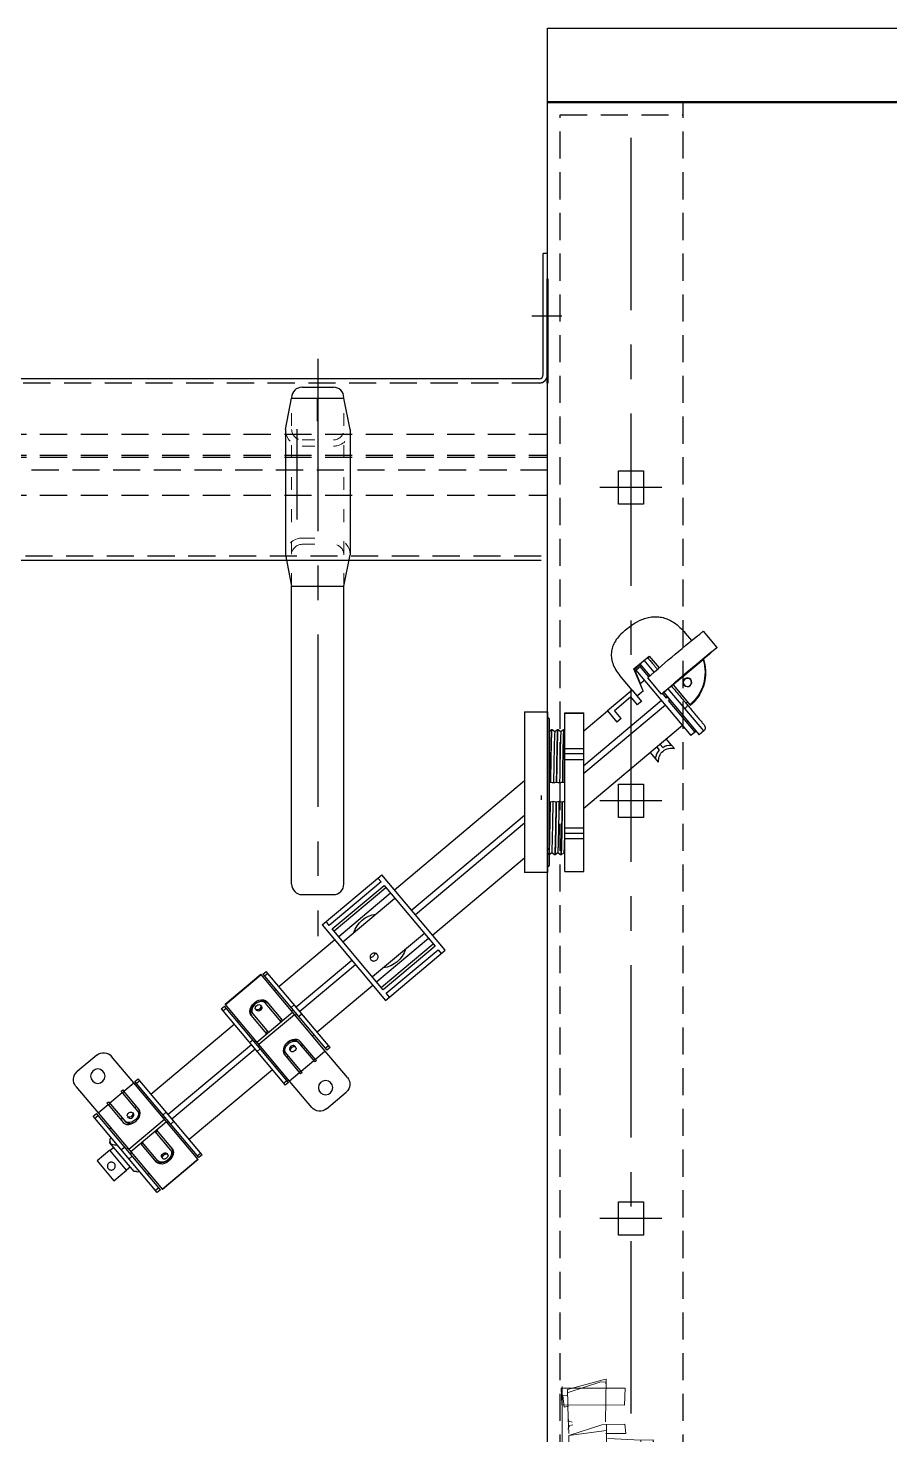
# Model space of a CAD drawing. Header units: millimetres. Extents: x 226184 to 236274, y -181921 to -175474.
# Drawn here: x 230965 to 231378, y -176937 to -176263 of the extents above; entities that cross this region are included whole.
import ezdxf

# ---------------------------------------------------------------- set-up
doc = ezdxf.new("R2010")
doc.units = ezdxf.units.MM
doc.header["$LTSCALE"] = 13
for name, pattern in [('ACAD_ISO03W100', [1.18, 0.47, -0.71]), ('CENTER', [50.8, 31.75, -6.35, 6.35, -6.35]), ('CENTERX2', [101.6, 63.5, -12.7, 12.7, -12.7]), ('DASHED', [0.75, 0.5, -0.25])]:
    doc.linetypes.add(name, pattern=pattern)
doc.layers.get('0').update_dxf_attribs({"color": 1, "linetype": 'CENTER'})
for name, color, linetype in [('1', 4, 'Continuous'), ('4虚线层', 6, 'DASHED'), ('C00-00-00', 7, 'Continuous'), ('粗实线', 4, 'Continuous')]:
    doc.layers.add(name, color=color, linetype=linetype)
doc.layers.add('标注、文本', color=3, linetype='Continuous', lineweight=25)

# ---------------------------------------------------------------- blocks, each defined once
blk = doc.blocks.new('A$C4cc2a5a2')
at = {"color": 7, "linetype": 'Continuous', "lineweight": 25}
for p, q in [((38.9, 377.4), (38.9, 385.3)), ((38.9, 385.3), (51.4, 385.3)), ((51.4, 385.3), (51.4, 377.4)), ((51.4, 377.4), (38.9, 377.4)), ((38.95, 377.4), (38.95, 375)), ((51.35, 375), (51.35, 377.4)), ((21.35, 373), (21.35, 371)), ((68.95, 373), (21.35, 373)), ((68.95, 371), (21.35, 371)), ((22.52, 373), (22.52, 371)), ((30.9, 371), (30.9, 370.15)), ((36.15, 375), (35.41, 374.26)), ((54.15, 375), (36.15, 375)), ((42.32, 371), (42.32, 373)), ((43.75, 371), (43.75, 370.15)), ((46.55, 370.15), (46.55, 371)), ((47.98, 373), (47.98, 371)), ((52.78, 374.24), (52.75, 374.27)), ((54.89, 374.26), (54.15, 375)), ((59.4, 370.15), (59.4, 371)), ((67.78, 371), (67.78, 373)), ((68.95, 371), (68.95, 373)), ((0, 352.85), (0, 365.15)), ((5, 370.15), (21.5, 370.15)), ((20.71, 363.95), (20.71, 362.95)), ((21.5, 363.95), (20.71, 363.95)), ((21.5, 370.15), (21.5, 363.95)), ((21.5, 370.15), (69.48, 370.15)), ((21.5, 363.95), (32.77, 363.95)), ((21.71, 363.95), (21.71, 362.95)), ((30.9, 363.95), (30.9, 362.95)), ((44.44, 347.85), (44.44, 370.15)), ((45.86, 347.85), (45.86, 370.15)), ((57.52, 363.95), (45.86, 363.95)), ((46.55, 362.95), (46.55, 363.95)), ((69.19, 370.15), (69.19, 347.85)), ((69.48, 347.85), (69.48, 370.15)), ((20.71, 362.95), (33.48, 362.95)), ((21.5, 362.95), (21.5, 355.05)), ((32.77, 360.5), (32.07, 360.5)), ((32.07, 357.5), (32.77, 357.5)), ((35.58, 361.6), (35.75, 361.6)), ((35.8, 361.5), (35.64, 361.5)), ((57.52, 362.95), (45.86, 362.95)), ((58.23, 360.5), (57.52, 360.5)), ((57.52, 357.5), (58.23, 357.5)), ((59.4, 361.93), (59.4, 362.34)), ((33.48, 355.05), (20.71, 355.05)), ((20.71, 355.05), (20.71, 354.05)), ((20.71, 354.05), (21.5, 354.05)), ((21.5, 354.05), (21.5, 347.85)), ((32.77, 354.05), (21.5, 354.05)), ((21.71, 355.05), (21.71, 354.05)), ((30.9, 355.05), (30.9, 354.05)), ((35.75, 356.4), (35.58, 356.4)), ((35.64, 356.5), (35.8, 356.5)), ((45.86, 355.05), (57.52, 355.05)), ((45.86, 354.05), (57.52, 354.05)), ((46.55, 354.05), (46.55, 355.05)), ((59.4, 355.66), (59.4, 356.07)), ((21.5, 347.85), (5, 347.85)), ((21.35, 347), (21.35, 345)), ((68.95, 347), (21.35, 347)), ((68.95, 345), (21.35, 345)), ((69.48, 347.85), (21.5, 347.85)), ((22.52, 347), (22.52, 345)), ((30.9, 347.85), (30.9, 347)), ((30.9, 345), (30.9, 293)), ((42.32, 347), (42.32, 345)), ((43.75, 347.85), (43.75, 347)), ((43.75, 293), (43.75, 345)), ((46.55, 347), (46.55, 347.85)), ((46.55, 293), (46.55, 345)), ((47.98, 345), (47.98, 347)), ((59.4, 347), (59.4, 347.85)), ((59.4, 293), (59.4, 345)), ((67.78, 347), (67.78, 345)), ((68.95, 345), (68.95, 347)), ((20.81, 290.15), (20.81, 267.85)), ((68.8, 290.15), (20.81, 290.15)), ((21.11, 267.85), (21.11, 290.15)), ((21.35, 293), (21.35, 291)), ((21.35, 293), (68.95, 293)), ((68.95, 291), (21.35, 291)), ((22.52, 293), (22.52, 291)), ((30.9, 291), (30.9, 290.15)), ((42.32, 293), (42.32, 291)), ((43.75, 291), (43.75, 290.15)), ((44.44, 290.15), (44.44, 267.85)), ((45.86, 290.15), (45.86, 267.85)), ((46.55, 290.15), (46.55, 291)), ((47.98, 293), (47.98, 291)), ((59.4, 290.15), (59.4, 291)), ((67.78, 293), (67.78, 291)), ((68.8, 283.95), (68.8, 290.15)), ((85.3, 290.15), (68.8, 290.15)), ((68.95, 291), (68.95, 293)), ((44.44, 283.95), (32.77, 283.95)), ((32.77, 282.95), (44.44, 282.95)), ((43.75, 283.95), (43.75, 282.95)), ((69.58, 282.95), (56.82, 282.95)), ((57.52, 283.95), (68.8, 283.95)), ((59.4, 282.95), (59.4, 283.95)), ((68.58, 282.95), (68.58, 283.95)), ((69.58, 283.95), (68.8, 283.95)), ((68.8, 275.05), (68.8, 282.95)), ((69.58, 282.95), (69.58, 283.95)), ((90.3, 285.15), (90.3, 272.85)), ((30.9, 282.34), (30.9, 281.93)), ((32.77, 280.5), (32.07, 280.5)), ((32.07, 277.5), (32.77, 277.5)), ((54.65, 281.5), (54.5, 281.5)), ((54.5, 276.5), (54.65, 276.5)), ((54.54, 281.6), (54.71, 281.6)), ((54.71, 276.4), (54.54, 276.4)), ((58.23, 280.5), (57.52, 280.5)), ((57.52, 277.5), (58.23, 277.5)), ((30.9, 276.07), (30.9, 275.66)), ((44.44, 275.05), (32.77, 275.05)), ((32.77, 274.05), (44.44, 274.05)), ((43.75, 275.05), (43.75, 274.05)), ((56.82, 275.05), (69.58, 275.05)), ((68.8, 274.05), (57.52, 274.05)), ((59.4, 274.05), (59.4, 275.05)), ((68.58, 274.05), (68.58, 275.05)), ((68.8, 267.85), (68.8, 274.05)), ((68.8, 274.05), (69.58, 274.05)), ((69.58, 274.05), (69.58, 275.05)), ((68.8, 267.85), (20.81, 267.85)), ((21.35, 267), (21.35, 265)), ((21.35, 267), (68.95, 267)), ((68.95, 265), (21.35, 265)), ((22.52, 267), (22.52, 265)), ((30.9, 267.85), (30.9, 267)), ((30.9, 265), (30.9, 230.2)), ((42.32, 267), (42.32, 265)), ((43.75, 267.85), (43.75, 267)), ((43.75, 230.2), (43.75, 265)), ((46.55, 267), (46.55, 267.85)), ((46.55, 230.2), (46.55, 265)), ((47.98, 267), (47.98, 265)), ((59.4, 267), (59.4, 267.85)), ((59.4, 230.2), (59.4, 265)), ((67.78, 267), (67.78, 265)), ((85.3, 267.85), (68.8, 267.85)), ((68.95, 265), (68.95, 267)), ((21.55, 230.2), (21.55, 192.8)), ((21.55, 230.2), (68.75, 230.2)), ((68.75, 230.2), (68.75, 192.8)), ((23.95, 227.7), (21.55, 227.7)), ((23.95, 195.3), (23.95, 227.7)), ((26.15, 227.7), (26.15, 195.3)), ((64.15, 227.7), (26.15, 227.7)), ((27.55, 195.3), (27.55, 227.7)), ((31.05, 195.3), (31.05, 227.7)), ((34.15, 227.7), (34.15, 195.3)), ((56.15, 195.3), (56.15, 227.7)), ((59.25, 195.3), (59.25, 227.7)), ((62.75, 195.3), (62.75, 227.7)), ((64.15, 195.3), (64.15, 227.7)), ((68.75, 227.7), (66.35, 227.7)), ((66.35, 227.7), (66.35, 195.3)), ((21.55, 195.3), (23.95, 195.3)), ((68.75, 192.8), (21.55, 192.8)), ((26.15, 195.3), (64.15, 195.3)), ((30.9, 192.8), (30.9, 111.5)), ((43.75, 122.28), (43.75, 192.8)), ((46.55, 124.63), (46.55, 192.8)), ((59.4, 135.41), (59.4, 192.8)), ((66.35, 195.3), (68.75, 195.3)), ((5.65, 90.31), (64.64, 139.81)), ((71.71, 131.38), (64.64, 139.81)), ((12.72, 81.89), (71.71, 131.38)), ((63.24, 123.3), (69.51, 128.56)), ((15.89, 83.56), (63.24, 123.3)), ((76.65, 124.61), (64.57, 114.46)), ((65.7, 125.32), (65.68, 125.34)), ((65.77, 123.68), (65.7, 125.32)), ((67.36, 123.33), (65.77, 123.69)), ((67.57, 123.09), (67.37, 123.33)), ((67.64, 121.44), (67.57, 123.08)), ((69.24, 121.1), (67.64, 121.45)), ((76.65, 124.61), (82.44, 117.71)), ((69.45, 120.85), (69.24, 121.1)), ((70.08, 119.09), (69.52, 119.22)), ((82.44, 117.71), (70.35, 107.57)), ((60.63, 111.16), (35.6, 90.16)), ((46.76, 108.58), (46.56, 108.82)), ((62.59, 112.8), (60.63, 111.16)), ((60.63, 111.16), (66.42, 104.27)), ((64.57, 114.46), (62.59, 112.8)), ((62.59, 112.8), (68.37, 105.91)), ((64.57, 114.46), (70.35, 107.57)), ((39.11, 103.05), (39.4, 102.62)), ((39.4, 102.62), (39.6, 102.38)), ((66.42, 104.27), (41.39, 83.26)), ((48.64, 106.35), (48.43, 106.59)), ((50.51, 104.11), (50.31, 104.36)), ((68.37, 105.91), (66.42, 104.27)), ((70.35, 107.57), (68.37, 105.91)), ((41.28, 100.39), (41.48, 100.15)), ((43.15, 98.15), (43.35, 97.91)), ((59.4, 36.6), (59.4, 98.38)), ((5.65, 90.31), (12.72, 81.89)), ((33.42, 88.33), (31.58, 86.78)), ((35.6, 90.16), (33.42, 88.33)), ((33.42, 88.33), (39.21, 81.44)), ((35.6, 90.16), (41.39, 83.26)), ((46.55, 36.6), (46.55, 87.6)), ((31.58, 86.78), (18.63, 75.92)), ((20.4, 87.52), (20.47, 85.89)), ((20.47, 85.88), (20.67, 85.64)), ((20.68, 85.64), (22.27, 85.28)), ((22.27, 85.29), (22.34, 83.65)), ((22.34, 83.65), (22.55, 83.4)), ((22.55, 83.4), (24.15, 83.05)), ((24.15, 83.06), (24.21, 81.42)), ((24.22, 81.41), (24.42, 81.17)), ((41.39, 83.26), (24.41, 69.02)), ((24.43, 81.17), (24.79, 81.09)), ((31.58, 86.78), (37.36, 79.89)), ((43.75, 36.6), (43.75, 85.25)), ((18.63, 75.92), (18.54, 75.84)), ((18.54, 75.84), (24.32, 68.94)), ((18.63, 75.92), (24.41, 69.02)), ((30.9, 74.46), (30.9, 59.6)), ((24.41, 69.02), (24.32, 68.94)), ((30.85, 44.2), (30.85, 59.6)), ((30.85, 59.6), (37.85, 59.6)), ((32.85, 56.9), (32.85, 46.9)), ((37.85, 56.9), (32.85, 56.9)), ((37.85, 56.9), (37.85, 59.6)), ((65.4, 56.6), (59.4, 56.6)), ((61.27, 52.6), (59.4, 52.6)), ((59.4, 50.6), (61.27, 50.6)), ((22.77, 44.3), (30.85, 44.3)), ((30.85, 44.2), (37.85, 44.2)), ((32.85, 46.9), (37.85, 46.9)), ((34.48, 44.2), (34.48, 40.3)), ((34.5, 40.3), (34.5, 44.2)), ((37.85, 44.2), (37.85, 46.9)), ((63.12, 46.6), (59.4, 46.6)), ((65.4, 46.6), (63.12, 46.6)), ((34.48, 40.3), (23.58, 37)), ((23.58, 37), (23.58, 27.5)), ((23.92, 37), (30.9, 39.11)), ((23.92, 33.3), (23.92, 37)), ((24.65, 36.6), (24.65, 33.3)), ((24.65, 36.6), (65.65, 36.6)), ((31.09, 34), (24.66, 34)), ((24.66, 34), (24.66, 33.3)), ((30.9, 39.19), (30.9, 36.6)), ((30.92, 33.3), (30.92, 34)), ((41.33, 34.6), (31.13, 34.6)), ((34.5, 40.3), (34.48, 40.3)), ((44.4, 34), (41.38, 34)), ((43.75, 34), (43.75, 33.3)), ((44.4, 33.3), (44.4, 34)), ((45.9, 33.3), (45.9, 34)), ((65.64, 34), (45.9, 34)), ((46.55, 34), (46.55, 33.3)), ((59.38, 34), (59.38, 33.3)), ((65.64, 33.3), (65.64, 34)), ((65.65, 33.3), (65.65, 36.6)), ((23.58, 33.3), (31.07, 33.3)), ((31.02, 30.5), (23.58, 30.5)), ((23.58, 27.5), (30.99, 27.5)), ((23.92, 27.5), (23.92, 28.61)), ((41.4, 33.3), (67.85, 33.3)), ((67.85, 30.5), (41.45, 30.5)), ((41.48, 27.5), (54.22, 27.5)), ((41.58, 8.73), (41.58, 27.5)), ((52.4, 27.5), (52.4, 28.5)), ((54.22, 27.5), (54.32, 27.5)), ((67.85, 30.5), (67.85, 33.3)), ((45.07, 23.5), (45.01, 23.5)), ((45.01, 19.5), (45.07, 19.5)), ((52.4, 18.5), (51.98, 18.5)), ((52.4, 18.5), (52.4, 19.41)), ((26.25, 7.1), (30.99, 7.1)), ((41.49, 8.73), (41.58, 8.73)), ((31.13, 0), (41.33, 0))]:
    blk.add_line(p, q, dxfattribs=at)
at = {"color": 7, "linetype": 'Continuous', "lineweight": 25, "flags": 128}
for points in [[(32.77, 363.95), (33.68, 363.78), (34.52, 363.29), (35.25, 362.5), (35.81, 361.48), (36.16, 360.28), (36.27, 359), (36.16, 357.72), (35.81, 356.53), (35.25, 355.5), (34.52, 354.71), (33.68, 354.22), (32.77, 354.05)], [(56.82, 354.05), (57.72, 354.22), (58.57, 354.71), (59.29, 355.5), (59.85, 356.53), (60.2, 357.72), (60.32, 359), (60.2, 360.28), (59.85, 361.48), (59.29, 362.5), (58.57, 363.29), (57.72, 363.78), (56.82, 363.95)], [(57.52, 354.05), (58.43, 354.22), (59.27, 354.71), (60, 355.5), (60.55, 356.53), (60.9, 357.72), (61.02, 359), (60.9, 360.28), (60.55, 361.48), (60, 362.5), (59.27, 363.29), (58.43, 363.78), (57.52, 363.95)], [(32.26, 360.47), (31.85, 360.47), (31.47, 360.24), (31.18, 359.82), (31.03, 359.28), (31.03, 358.69), (31.19, 358.15), (31.49, 357.75), (31.87, 357.53), (32.28, 357.53), (32.66, 357.76), (32.95, 358.18), (33.11, 358.72), (33.11, 359.31), (32.94, 359.85), (32.65, 360.26), (32.26, 360.47)], [(32.77, 355.05), (33.56, 355.21), (34.28, 355.68), (34.89, 356.41), (35.32, 357.36), (35.54, 358.44), (35.54, 359.56), (35.32, 360.64), (34.89, 361.59), (34.28, 362.32), (33.56, 362.79), (32.77, 362.95)], [(32.77, 360.5), (33.18, 360.39), (33.52, 360.06), (33.75, 359.57), (33.84, 359), (33.75, 358.43), (33.52, 357.94), (33.18, 357.61), (32.77, 357.5)], [(33.48, 355.05), (34.27, 355.21), (34.99, 355.68), (35.59, 356.41), (36.02, 357.36), (36.25, 358.44), (36.25, 359.56), (36.02, 360.64), (35.59, 361.59), (34.99, 362.32), (34.27, 362.79), (33.48, 362.95)], [(57.52, 360.5), (57.12, 360.39), (56.77, 360.06), (56.54, 359.57), (56.46, 359), (56.54, 358.43), (56.77, 357.94), (57.12, 357.61), (57.52, 357.5)], [(59.29, 359), (59.21, 359.57), (58.98, 360.06), (58.64, 360.39), (58.23, 360.5), (57.82, 360.39), (57.48, 360.06), (57.25, 359.57), (57.17, 359), (57.25, 358.43), (57.48, 357.94), (57.82, 357.61), (58.23, 357.5), (58.64, 357.61), (58.98, 357.94), (59.21, 358.43), (59.29, 359)], [(57.52, 355.05), (58.31, 355.21), (59.03, 355.68), (59.63, 356.41), (60.06, 357.36), (60.29, 358.44), (60.29, 359.56), (60.06, 360.64), (59.63, 361.59), (59.03, 362.32), (58.31, 362.79), (57.52, 362.95)], [(32.77, 283.95), (31.87, 283.78), (31.02, 283.29), (30.3, 282.5), (29.74, 281.48), (29.39, 280.28), (29.27, 279), (29.39, 277.72), (29.74, 276.53), (30.3, 275.5), (31.02, 274.71), (31.87, 274.22), (32.77, 274.05)], [(33.48, 283.95), (32.58, 283.78), (31.73, 283.29), (31.01, 282.5), (30.45, 281.48), (30.1, 280.28), (29.98, 279), (30.1, 277.72), (30.45, 276.53), (31.01, 275.5), (31.73, 274.71), (32.58, 274.22), (33.48, 274.05)], [(32.77, 275.05), (31.99, 275.21), (31.26, 275.68), (30.66, 276.41), (30.23, 277.36), (30.01, 278.44), (30.01, 279.56), (30.23, 280.64), (30.66, 281.59), (31.26, 282.32), (31.99, 282.79), (32.77, 282.95)], [(57.52, 274.05), (56.62, 274.22), (55.77, 274.71), (55.05, 275.5), (54.49, 276.53), (54.14, 277.72), (54.02, 279), (54.14, 280.28), (54.49, 281.48), (55.05, 282.5), (55.77, 283.29), (56.62, 283.78), (57.52, 283.95)], [(56.82, 282.95), (56.03, 282.79), (55.31, 282.32), (54.71, 281.59), (54.28, 280.64), (54.05, 279.56), (54.05, 278.44), (54.28, 277.36), (54.71, 276.41), (55.31, 275.68), (56.03, 275.21), (56.82, 275.05)], [(57.52, 282.95), (56.74, 282.79), (56.01, 282.32), (55.41, 281.59), (54.98, 280.64), (54.76, 279.56), (54.76, 278.44), (54.98, 277.36), (55.41, 276.41), (56.01, 275.68), (56.74, 275.21), (57.52, 275.05)], [(33.07, 278.51), (33.13, 279.09), (33.02, 279.66), (32.77, 280.12), (32.41, 280.42), (32, 280.5), (31.6, 280.35), (31.27, 280), (31.06, 279.49), (31.01, 278.91), (31.11, 278.34), (31.36, 277.88), (31.72, 277.58), (32.13, 277.5), (32.53, 277.65), (32.86, 278), (33.07, 278.51)], [(32.77, 277.5), (33.18, 277.61), (33.52, 277.94), (33.75, 278.43), (33.84, 279), (33.75, 279.57), (33.52, 280.06), (33.18, 280.39), (32.77, 280.5)], [(57.52, 277.5), (57.12, 277.61), (56.77, 277.94), (56.54, 278.43), (56.46, 279), (56.54, 279.57), (56.77, 280.06), (57.12, 280.39), (57.52, 280.5)], [(59.12, 278.18), (59.27, 278.72), (59.27, 279.31), (59.11, 279.85), (58.81, 280.26), (58.43, 280.47), (58.01, 280.47), (57.63, 280.24), (57.34, 279.82), (57.19, 279.28), (57.19, 278.69), (57.35, 278.15), (57.65, 277.74), (58.03, 277.53), (58.45, 277.53), (58.83, 277.76), (59.12, 278.18)], [(41.48, 27.5), (41.47, 29.33), (41.45, 30.94), (41.43, 32.28), (41.4, 33.33), (41.38, 34.08), (41.35, 34.5), (41.33, 34.59), (41.3, 34.35), (41.28, 33.78), (41.26, 32.9), (41.23, 31.71), (41.21, 30.25), (41.2, 28.54), (41.18, 26.61), (41.17, 24.5), (41.16, 22.26), (41.15, 19.92), (41.15, 17.53), (41.15, 15.13), (41.16, 12.78), (41.17, 10.51), (41.18, 8.38), (41.19, 6.41), (41.21, 4.66), (41.23, 3.14), (41.25, 1.91), (41.27, 0.96), (41.3, 0.33), (41.32, 0.03), (41.35, 0.06), (41.37, 0.42), (41.4, 1.1), (41.42, 2.1), (41.44, 3.39), (41.46, 4.94), (41.48, 6.74), (41.49, 8.73)], [(41.44, 17.3), (41.44, 15.51), (41.43, 13.79), (41.43, 12.17), (41.41, 10.72), (41.4, 9.48), (41.38, 8.49), (41.37, 7.79), (41.35, 7.39), (41.33, 7.31), (41.31, 7.55), (41.29, 8.1), (41.28, 8.95), (41.26, 10.07), (41.25, 11.42), (41.24, 12.96), (41.23, 14.64), (41.23, 16.4), (41.23, 18.2), (41.23, 19.96), (41.24, 21.64), (41.25, 23.18), (41.26, 24.53), (41.28, 25.65), (41.29, 26.5), (41.31, 27.05), (41.33, 27.29), (41.35, 27.21), (41.37, 26.81), (41.38, 26.11), (41.4, 25.12), (41.41, 23.88), (41.43, 22.43), (41.43, 20.81), (41.44, 19.09), (41.44, 17.3)]]:
    blk.add_lwpolyline(points, dxfattribs=at)
at = {"color": 7, "linetype": 'Continuous', "lineweight": 25}
for centre, radius in [((8, 359), 3.45), ((82.3, 279), 3.45), ((45.01, 21.5), 2)]:
    blk.add_circle(centre, radius, dxfattribs=at)
for centre, radius, start, end in [((5, 365.15), 5, 90, 180), ((5, 352.85), 5, 180, 270), ((85.3, 285.15), 5, 0, 90), ((85.3, 272.85), 5, 270, 0), ((45.15, 214), 13, 147.79577, 212.20423), ((45.15, 214), 13, 327.79577, 32.2042), ((68.68, 51.6), 7.48, 138.04996, 172.31675), ((68.68, 51.6), 5.98, 123.26191, 236.73809), ((68.68, 51.6), 7.48, 187.68325, 221.95004), ((669.19, 17.3), 638.29, 178.44689, 181.55311), ((33.67, 27.5), 20.4, 292.54376, 0.00086), ((33.82, 27.5), 20.4, 335.57286, 0.00006), ((45.07, 21.5), 2.1, 91.25082, 268.74918), ((33.83, 27.5), 20.4, 292.07672, 333.82267)]:
    blk.add_arc(centre, radius, start, end, dxfattribs=at)
for centre, major_axis, ratio, start_param, end_param in [((40.58, 42.09), (-23, -6.96), 0.002931, 0.738599, 0.75974), ((47.84, 44.29), (-19, -5.75), 0.002931, 5.489628, 6.751921), ((33.58, 27.5), (0, -20.4), 0.999832, 0.402975, 1.570796), ((33.92, 27.5), (-20.4, 0), 0.999944, 2.704427, 3.141593), ((33.92, 27.5), (-20.4, 0), 0.999944, 1.951256, 2.684683)]:
    blk.add_ellipse(centre, major_axis=major_axis, ratio=ratio, start_param=start_param, end_param=end_param, dxfattribs=at)
blk.add_ellipse((44.98, 21.5), major_axis=(0, -2.1), ratio=0.999832, dxfattribs=at)
for points, knots in [([(45.15, 383.6), (44.94, 383.58), (44.52, 383.54), (43.96, 383.22), (43.52, 382.75), (43.27, 382.15), (43.22, 381.51), (43.39, 380.89), (43.75, 380.36), (44.27, 379.98), (44.77, 379.82), (45.27, 379.79), (45.78, 379.87), (46.34, 380.18), (46.78, 380.65), (47.03, 381.25), (47.07, 381.89), (46.91, 382.51), (46.55, 383.04), (46.03, 383.42), (45.53, 383.58), (45.23, 383.6), (45.15, 383.6)], [0, 0, 0, 0, 0.052669, 0.105305, 0.158826, 0.213042, 0.266263, 0.318339, 0.370907, 0.424819, 0.47887, 0.5, 0.552669, 0.605305, 0.658826, 0.713042, 0.766263, 0.818339, 0.870907, 0.924819, 0.97887, 1, 1, 1, 1]), ([(36.84, 375), (36.42, 374.88), (35.66, 374.65), (34.88, 373.72), (34.51, 373.13), (34.43, 373)], [0, 0, 0, 0, 0.492386, 0.888509, 1, 1, 1, 1]), ([(39.23, 373), (39.14, 373.15), (38.74, 373.79), (37.95, 374.7), (37.21, 374.9), (36.84, 375)], [0, 0, 0, 0, 0.127146, 0.554808, 1, 1, 1, 1]), ([(54.87, 374.24), (55.13, 373.98), (55.47, 373.64), (55.78, 373.13), (55.86, 373)], [0, 0, 0, 0, 0.742476, 1, 1, 1, 1]), ([(49.36, 219), (49.57, 219.02), (49.98, 219.07), (50.5, 219.4), (50.9, 219.91), (51.13, 220.54), (51.16, 221.22), (51.01, 221.87), (50.67, 222.42), (50.19, 222.83), (49.72, 222.98), (49.23, 223.01), (48.74, 222.92), (48.17, 222.6), (47.72, 222.09), (47.46, 221.46), (47.42, 220.78), (47.6, 220.13), (47.98, 219.57), (48.51, 219.18), (49, 219.01), (49.29, 219), (49.36, 219)], [0, 0, 0, 0, 0.053086, 0.106152, 0.159753, 0.213743, 0.26714, 0.319883, 0.372932, 0.426763, 0.480647, 0.5, 0.553086, 0.606152, 0.659753, 0.713743, 0.76714, 0.819883, 0.872932, 0.926763, 0.980647, 1, 1, 1, 1]), ([(48.16, 222.54), (48.28, 222.41), (48.53, 222.13), (48.73, 221.52), (48.78, 220.85), (48.65, 220.22), (48.45, 219.75), (48.24, 219.55), (48.16, 219.48)], [0, 0, 0, 0, 0.162671, 0.359608, 0.547485, 0.722385, 0.900968, 1, 1, 1, 1]), ([(69.51, 128.56), (69.58, 128.63), (69.72, 128.78), (69.8, 129.1), (69.75, 129.43), (69.61, 129.59), (69.55, 129.67)], [0, 0, 0, 0, 0.2387704, 0.5, 0.7612296, 1, 1, 1, 1]), ([(46.56, 108.82), (47.39, 109.54), (49.45, 111.33), (52.64, 114.09), (55.96, 116.98), (58.84, 119.5), (60.63, 121.07), (61.28, 121.65), (61.29, 121.66)], [0, 0, 0, 0, 0.1425479, 0.3546515, 0.572906, 0.7850106, 0.9971131, 1, 1, 1, 1]), ([(65.68, 125.31), (65.67, 125.27), (65.62, 125.18), (64.98, 124.56), (63.67, 123.35), (61.73, 121.62), (59.28, 119.47), (56.35, 116.9), (53.21, 114.17), (49.98, 111.37), (47.84, 109.52), (46.76, 108.58)], [0, 0, 0, 0, 0.071606, 0.1903, 0.312437, 0.431131, 0.553268, 0.671962, 0.794098, 0.895975, 1, 1, 1, 1]), ([(65.75, 123.66), (65.7, 123.59), (65.6, 123.43), (64.57, 122.46), (62.91, 120.96), (60.64, 118.95), (57.87, 116.52), (54.68, 113.74), (51.19, 110.7), (48.7, 108.54), (47.46, 107.47)], [0, 0, 0, 0, 0.118686, 0.247222, 0.375253, 0.501599, 0.62655, 0.752078, 0.876263, 1, 1, 1, 1]), ([(48.43, 106.59), (49.26, 107.31), (51.33, 109.09), (54.52, 111.86), (57.83, 114.74), (60.79, 117.33), (63.27, 119.51), (65.23, 121.26), (66.54, 122.46), (67.22, 123.13), (67.44, 123.37), (67.36, 123.33), (67.35, 123.32)], [0, 0, 0, 0, 0.078488, 0.195275, 0.315448, 0.432235, 0.552408, 0.669195, 0.789369, 0.889611, 0.991967, 1, 1, 1, 1]), ([(67.56, 123.07), (67.54, 123.04), (67.5, 122.95), (66.86, 122.32), (65.54, 121.11), (63.61, 119.39), (61.16, 117.23), (58.22, 114.67), (55.09, 111.94), (51.86, 109.13), (49.72, 107.28), (48.64, 106.35)], [0, 0, 0, 0, 0.071606, 0.1903, 0.312437, 0.431131, 0.553268, 0.671962, 0.794098, 0.895975, 1, 1, 1, 1]), ([(67.62, 121.43), (67.57, 121.35), (67.47, 121.2), (66.44, 120.23), (64.78, 118.72), (62.51, 116.72), (59.74, 114.29), (56.56, 111.5), (53.06, 108.46), (50.57, 106.31), (49.33, 105.23)], [0, 0, 0, 0, 0.118686, 0.247222, 0.375253, 0.501599, 0.62655, 0.752078, 0.876263, 1, 1, 1, 1]), ([(63.2, 124.24), (63.26, 124.17), (63.36, 124.02), (63.43, 123.74), (63.4, 123.49), (63.3, 123.32), (63.2, 123.28), (63.18, 123.27)], [0, 0, 0, 0, 0.208882, 0.432727, 0.689125, 0.923479, 1, 1, 1, 1]), ([(50.31, 104.36), (51.15, 105.08), (53.22, 106.87), (56.42, 109.65), (59.72, 112.52), (62.65, 115.09), (65.13, 117.27), (67.09, 119.01), (68.48, 120.28), (69.12, 120.91), (69.3, 121.13), (69.23, 121.09), (69.22, 121.09)], [0, 0, 0, 0, 0.079277, 0.196064, 0.316239, 0.433027, 0.549814, 0.669988, 0.786776, 0.906951, 0.991967, 1, 1, 1, 1]), ([(69.45, 120.85), (69.46, 120.83), (69.36, 120.72), (68.92, 120.27), (68.58, 119.95), (67.67, 119.12), (67.11, 118.6), (66.11, 117.71), (65.75, 117.4), (65, 116.73), (64.59, 116.37), (63.31, 115.24), (62.36, 114.41), (60.28, 112.6), (59.17, 111.62), (56.83, 109.59), (55.61, 108.53), (54.05, 107.18), (53.74, 106.91), (53.11, 106.36), (52.79, 106.09), (51.83, 105.25), (51.17, 104.68), (50.51, 104.11)], [0, 0, 0, 0, 0.125, 0.125, 0.25, 0.25, 0.375, 0.375, 0.4375, 0.4375, 0.5, 0.5, 0.625, 0.625, 0.75, 0.75, 0.875, 0.875, 0.90625, 0.90625, 0.9375, 0.9375, 1, 1, 1, 1]), ([(69.5, 119.19), (69.45, 119.12), (69.35, 118.96), (68.32, 117.99), (66.66, 116.49), (64.38, 114.47), (62.05, 112.43), (60.36, 110.96), (59.75, 110.42)], [0, 0, 0, 0, 0.170148, 0.354431, 0.53799, 0.719133, 0.898276, 1, 1, 1, 1]), ([(69.52, 119.2), (69.51, 119.47), (69.48, 120.02), (69.46, 120.57), (69.45, 120.85)], [0, 0, 0, 0, 0.5, 1, 1, 1, 1]), ([(46.56, 108.82), (46.48, 108.9), (46.4, 108.99), (46.31, 109.07), (46.3, 109.08)], [0, 0, 0, 0, 0.912573, 1, 1, 1, 1]), ([(20.52, 85.93), (20.5, 85.93), (20.41, 85.88), (20.87, 86.35), (21.92, 87.34), (23.65, 88.89), (25.91, 90.88), (28.68, 93.31), (31.88, 96.1), (35.48, 99.23), (38.08, 101.48), (39.4, 102.62)], [0, 0, 0, 0, 0.026822, 0.145533, 0.267688, 0.3864, 0.508555, 0.627267, 0.749421, 0.872771, 1, 1, 1, 1]), ([(39.6, 102.38), (38.77, 101.66), (36.71, 99.87), (33.52, 97.11), (30.21, 94.23), (27.25, 91.64), (24.77, 89.46), (22.8, 87.7), (21.45, 86.47), (20.72, 85.76), (20.73, 85.71), (20.74, 85.7)], [0, 0, 0, 0, 0.079127, 0.196864, 0.318014, 0.435752, 0.556903, 0.67464, 0.795792, 0.913529, 1, 1, 1, 1]), ([(22.29, 85.31), (22.34, 85.38), (22.44, 85.54), (23.47, 86.51), (25.13, 88.01), (27.4, 90.02), (30.17, 92.45), (33.35, 95.23), (36.85, 98.27), (39.34, 100.43), (40.58, 101.5)], [0, 0, 0, 0, 0.1186859, 0.2472221, 0.3752534, 0.5015991, 0.6265501, 0.7520775, 0.8762629, 1, 1, 1, 1]), ([(51.11, 103.17), (51.09, 103.21), (51.01, 103.36), (50.82, 103.68), (50.63, 103.94), (50.51, 104.11)], [0, 0, 0, 0, 0.125541, 0.428336, 1, 1, 1, 1]), ([(22.4, 83.7), (22.38, 83.69), (22.28, 83.65), (22.74, 84.11), (23.8, 85.1), (25.53, 86.66), (27.78, 88.65), (30.55, 91.08), (33.75, 93.87), (37.36, 96.99), (39.96, 99.25), (41.28, 100.39)], [0, 0, 0, 0, 0.026822, 0.145533, 0.267688, 0.3864, 0.508555, 0.627267, 0.749421, 0.872771, 1, 1, 1, 1]), ([(41.48, 100.15), (40.65, 99.43), (38.59, 97.64), (35.39, 94.87), (32.09, 91.99), (29.13, 89.41), (26.65, 87.23), (24.67, 85.47), (23.33, 84.24), (22.59, 83.52), (22.61, 83.48), (22.61, 83.46)], [0, 0, 0, 0, 0.079127, 0.196864, 0.318014, 0.435752, 0.556903, 0.67464, 0.795792, 0.913529, 1, 1, 1, 1]), ([(24.17, 83.07), (24.22, 83.15), (24.32, 83.3), (25.35, 84.27), (27.01, 85.78), (29.28, 87.78), (32.04, 90.22), (35.23, 93), (38.73, 96.04), (41.21, 98.19), (42.45, 99.27)], [0, 0, 0, 0, 0.118686, 0.247222, 0.375253, 0.501599, 0.62655, 0.752078, 0.876263, 1, 1, 1, 1]), ([(24.27, 81.47), (24.25, 81.46), (24.16, 81.42), (24.62, 81.88), (25.67, 82.87), (27.4, 84.42), (29.66, 86.41), (32.43, 88.84), (35.63, 91.63), (39.23, 94.76), (41.83, 97.01), (43.15, 98.15)], [0, 0, 0, 0, 0.026822, 0.145533, 0.267688, 0.3864, 0.508555, 0.627267, 0.749421, 0.872771, 1, 1, 1, 1]), ([(43.35, 97.91), (42.52, 97.19), (40.46, 95.41), (37.27, 92.64), (33.96, 89.76), (31, 87.17), (28.52, 84.99), (26.55, 83.23), (25.2, 82), (24.47, 81.29), (24.48, 81.25), (24.49, 81.23)], [0, 0, 0, 0, 0.079127, 0.196864, 0.318014, 0.435752, 0.556903, 0.67464, 0.795792, 0.913529, 1, 1, 1, 1]), ([(43.35, 97.91), (43.43, 97.83), (43.59, 97.67), (43.82, 97.45), (43.98, 97.32), (44.06, 97.26)], [0, 0, 0, 0, 0.346469, 0.692939, 1, 1, 1, 1]), ([(14.79, 83.71), (14.85, 83.64), (14.99, 83.48), (15.3, 83.37), (15.63, 83.39), (15.8, 83.51), (15.89, 83.56)], [0, 0, 0, 0, 0.23877, 0.5, 0.76123, 1, 1, 1, 1]), ([(6.69, 28.2), (6.73, 29.46), (6.81, 31.84), (7.57, 35.17), (8.82, 38.02), (10.63, 40.36), (12.96, 42.17), (15.8, 43.43), (19.13, 44.18), (21.51, 44.26), (22.77, 44.3)], [0, 0, 0, 0, 0.145062, 0.273806, 0.390391, 0.500367, 0.610288, 0.726718, 0.855228, 1, 1, 1, 1]), ([(6.69, 28.2), (6.73, 26.64), (6.81, 23.52), (7.62, 19.53), (8.86, 16.35), (10.26, 13.94), (12.09, 11.82), (14.2, 10.12), (16.5, 8.88), (19.24, 7.88), (22.52, 7.22), (25.01, 7.14), (26.25, 7.1)], [0, 0, 0, 0, 0.142114, 0.283778, 0.367918, 0.451968, 0.536715, 0.621441, 0.697453, 0.773541, 0.886661, 1, 1, 1, 1]), ([(23.58, 28.76), (23.64, 28.72), (23.92, 28.52), (24.27, 28.51), (24.55, 28.5)], [0, 0, 0, 0, 0.218693, 1, 1, 1, 1]), ([(24.55, 28.5), (24.49, 28.5), (24.39, 28.5), (24.62, 28.5), (25.14, 28.5), (25.98, 28.5), (27.11, 28.5), (28.53, 28.5), (29.83, 28.5), (30.73, 28.5), (31, 28.5)], [0, 0, 0, 0, 0.130597, 0.264175, 0.399815, 0.536511, 0.673206, 0.808847, 0.942424, 1, 1, 1, 1]), ([(41.47, 28.5), (42.28, 28.5), (44.24, 28.5), (47.29, 28.5), (50.38, 28.5), (52.22, 28.5), (53.08, 28.5)], [0, 0, 0, 0, 0.20742, 0.504056, 0.767312, 1, 1, 1, 1]), ([(53.08, 28.5), (53.19, 28.54), (53.41, 28.61), (53.67, 29.15), (53.82, 29.82), (53.84, 30.28), (53.84, 30.5)], [0, 0, 0, 0, 0.270261, 0.562429, 0.789736, 1, 1, 1, 1]), ([(53.08, 28.5), (53.91, 28.5), (55.69, 28.5), (58.27, 28.5), (60.83, 28.5), (63.15, 28.5), (64.62, 28.5), (65.44, 28.5), (65.65, 28.5), (65.75, 28.5)], [0, 0, 0, 0, 0.1232288, 0.2626462, 0.4197408, 0.595378, 0.7893102, 0.8927867, 1, 1, 1, 1]), ([(65.75, 28.5), (66.02, 28.53), (66.56, 28.58), (67.28, 29.05), (67.76, 29.74), (67.82, 30.25), (67.85, 30.5)], [0, 0, 0, 0, 0.2393587, 0.495301, 0.7536234, 1, 1, 1, 1])]:
    blk.add_open_spline(points, degree=3, knots=knots, dxfattribs=at)
for points in [[(47.46, 107.47), (47.25, 107.86), (47.02, 108.23), (46.76, 108.58)], [(39.6, 102.38), (39.9, 102.06), (40.23, 101.77), (40.58, 101.5)], [(40.58, 101.5), (40.78, 101.11), (41.02, 100.74), (41.28, 100.39)], [(48.43, 106.59), (48.14, 106.9), (47.81, 107.2), (47.46, 107.47)], [(49.33, 105.23), (49.13, 105.63), (48.9, 106), (48.64, 106.35)], [(50.31, 104.36), (50.01, 104.67), (49.68, 104.96), (49.33, 105.23)], [(41.48, 100.15), (41.78, 99.83), (42.1, 99.54), (42.45, 99.27)], [(42.45, 99.27), (42.66, 98.87), (42.89, 98.5), (43.15, 98.15)]]:
    blk.add_open_spline(points, degree=3, dxfattribs=at)
blk = doc.blocks.new('qecweqw')
at = {"layer": 'C00-00-00'}
h = blk.add_hatch(color=256, dxfattribs=at)
h.dxf.hatch_style = 2
h.paths.add_polyline_path([(142974.3, -156956.21), (142974.35, -156987.54), (142977.81, -156988.34)])
h = blk.add_hatch(color=256, dxfattribs=at)
h.dxf.hatch_style = 2
h.paths.add_polyline_path([(142974.3, -156956.21), (142977.76, -156957.01), (142977.81, -156988.34)])
h = blk.add_hatch(color=256, dxfattribs=at)
h.dxf.hatch_style = 2
h.paths.add_polyline_path([(142974.35, -156987.54), (142974.46, -156993.4), (142977.22, -156994.03)])
h = blk.add_hatch(color=256, dxfattribs=at)
h.dxf.hatch_style = 2
h.paths.add_polyline_path([(142974.35, -156987.54), (142977.81, -156988.34), (142977.22, -156994.03)])
h = blk.add_hatch(color=256, dxfattribs=at)
h.dxf.hatch_style = 2
h.paths.add_polyline_path([(142974.46, -156993.4), (142977.22, -156994.03), (142974.3, -156994.09)])
at = {"color": 2, "linetype": 'ByBlock', "lineweight": 18}
blk.add_line((142967.45, -156925.7), (142967.45, -156987.68), dxfattribs=at)
blk.add_line((143116.33, -156956.23), (142967.45, -156956.54))
at = {"layer": '1', "color": 1, "linetype": 'CENTERX2', "lineweight": -3, "ltscale": 0.1}
blk.add_line((143032.45, -156985.23), (142973.45, -156985.23), dxfattribs=at)
at = {"layer": 'C00-00-00', "lineweight": 0}
for points in [[(142977.06, -156894.22), (142993.48, -156889.63), (142995.55, -156889.14), (142995.35, -156891.37)], [(142977.39, -156895.6), (142992.95, -156890.48), (142995.19, -156890.68)], [(142974.5, -156929.82), (142974.5, -156892.64)], [(142977.02, -156897.15), (142974.79, -156896.94), (142975.4, -156902.63), (142977.47, -156902.14)], [(142977.14, -156913.16), (142978.2, -156911.45), (142979.58, -156911.13)], [(142979.26, -156909.74), (142977.71, -156909.38), (142977.39, -156908)], [(142977.39, -156908), (142977.63, -156915.23)], [(142995.69, -156910.89), (142993.45, -156911.11), (142977.71, -156916.21)], [(142995.69, -156910.89), (143004.47, -156910.73), (143004.89, -156915.2), (142995.42, -156915.2)], [(142995.69, -156910.89), (142995.58, -156952.38), (142996.11, -156953.24), (142997.33, -156954.25)], [(142977.92, -156956.32), (142977.71, -156916.21), (142995.74, -156913.82)], [(142996.33, -156917.6), (143012.18, -156918.34), (143018.03, -156918.24), (143018.03, -156956.11)], [(142999.41, -156954.73), (142999.52, -156922.7)], [(143018.03, -156918.24), (143018.4, -156919.78), (143030.8, -156919.73), (143031.11, -156956.22)], [(143024.25, -156919.67), (143024.57, -156956.16)], [(142967.45, -156925.7), (142973.4, -156925.41)], [(142974.3, -156956.21), (142974.25, -156924.88), (142973.4, -156925.41), (142973.45, -156956.74)], [(143029.41, -156928.88), (143030.96, -156928.5), (143066.33, -156933.03)], [(142971.7, -156935.94), (142994.04, -156933.82)], [(142994.04, -156933.82), (142993.93, -156956.37)], [(143068.46, -156936.43), (143096.76, -156940.05)], [(143075.64, -156933.72), (143111.17, -156937.55), (143111.17, -156956.49)], [(143116.33, -156956.23), (143115.91, -156942.29), (143111.17, -156937.55)], [(143096.6, -156940.74), (143096.97, -156942.29), (143098.35, -156942.61), (143099.89, -156942.23), (143100.9, -156941.01)], [(143101.76, -156940.48), (143101.06, -156940.32), (143100.9, -156941.01)], [(143103.08, -156956.81), (143102.98, -156941.49), (143102.45, -156940.64), (143101.76, -156940.48)], [(142981.27, -156951.27), (142967.45, -156951.11)], [(143070.26, -156950.69), (143046.33, -156950.26)], [(143103.14, -156950.27), (143079.04, -156950.53)], [(142967.45, -156952.4), (142983.18, -156952.44)], [(142974.3, -156956.21), (142974.35, -156987.54), (142973.5, -156988.08), (142973.45, -156956.74)], [(142977.92, -156956.32), (142977.22, -156994.03), (142974.3, -156994.09), (142974.3, -156956.21)], [(142977.92, -156956.32), (142977.59, -156995.58), (142977.97, -156997.12), (142979.35, -156997.44)], [(142996.43, -156989.73), (142994.72, -156990.79), (142994.24, -156992.87), (142994.62, -156994.41), (142996.69, -156994.89), (143012.01, -156994.78), (143017.86, -156994.68), (143018.03, -156956.11)], [(142995.47, -156965.47), (142995.58, -156990.26), (143010.2, -156989.99), (143011.75, -156989.62), (143012.07, -156988.24), (143012.17, -156956.22)], [(143002.6, -156959.83), (143000.1, -156954.88), (142997.33, -156954.25)], [(143018.18, -156993.29), (143031.27, -156993.4), (143031.11, -156956.22)], [(143075.42, -156978.83), (143111.17, -156975.43), (143111.17, -156956.49)], [(143116.33, -156956.23), (143115.9, -156970.69), (143111.17, -156975.43)], [(142967.45, -156960.49), (142983.5, -156960.52)], [(142981.8, -156961.59), (142967.45, -156961.74)], [(142974.73, -156960.68), (142974.72, -156989.09)], [(142977.33, -156962.01), (142978.4, -156963.71), (142979.78, -156964.03)], [(142977.81, -156959.94), (142978.18, -156961.48), (142979.57, -156961.8)], [(142995.58, -156961.85), (142995.79, -156964.09)], [(142995.58, -156961.85), (142995.79, -156964.09)], [(143002.33, -156964.14), (143001.96, -156962.6), (143000.58, -156962.28)], [(143004.73, -156963.24), (143004.35, -156961.69), (143003.98, -156960.15), (143002.6, -156959.83)], [(143002.71, -156965.68), (143003.72, -156964.46), (143004.73, -156963.24)], [(143070.48, -156962.39), (143046.38, -156962.66)], [(143103.19, -156962.66), (143079.25, -156962.23)], [(142979.46, -156965.42), (142977.92, -156965.79), (142977.6, -156967.17)], [(142995.47, -156965.47), (142995.58, -156990.26), (142996.11, -156991.11), (142997.33, -156992.12)], [(142995.47, -156965.47), (143002.71, -156965.68)], [(142997.81, -156990.05), (142995.58, -156990.26), (142999.35, -156989.67), (142999.78, -156965.74)], [(143101.11, -156971.65), (143099.89, -156970.64), (143098.51, -156970.32), (143096.97, -156970.69), (143096.49, -156972.77)], [(143101.11, -156971.65), (143101.65, -156972.5), (143102.34, -156972.66)], [(143102.34, -156972.66), (143103.03, -156972.82), (143103.35, -156971.44)], [(142971.75, -156976.75), (142993.82, -156978.93)], [(143067.97, -156976.38), (143096.33, -156973.46)], [(142974.62, -156983.24), (142974.77, -157020.42)], [(143031.27, -156983.93), (143066.32, -156980.37)], [(142967.45, -156987.68), (142973.5, -156988.08)], [(142977.59, -156995.58), (142977.81, -156997.81), (142978.18, -156999.35), (142979.56, -156999.67)], [(142977.59, -157005.05), (142977.81, -156997.81)], [(143002.6, -156997.71), (143000.1, -156992.76), (142997.33, -156992.12)], [(143004.72, -157001.11), (143004.35, -156999.57), (143003.98, -156998.03), (143002.6, -156997.71)], [(142977.33, -156999.89), (142978.39, -157001.59), (142979.78, -157001.91)], [(142979.46, -157003.29), (142977.91, -157003.66), (142977.59, -157005.05)], [(142995.47, -157003.34), (143002.7, -157003.56)], [(143002.33, -157002.02), (143001.96, -157000.47), (143000.57, -157000.15)], [(143002.7, -157003.56), (143003.55, -157003.03), (143004.72, -157001.11)], [(142977.27, -157015.9), (142975.04, -157016.11), (142975.63, -157010.42), (142977.7, -157010.9)], [(142977.33, -157018.82), (142993.76, -157023.35), (142995.84, -157023.82), (142995.63, -157021.59)], [(142977.65, -157017.44), (142993.23, -157022.49), (142995.47, -157022.28)]]:
    blk.add_lwpolyline(points, dxfattribs=at)
for points in [[(142973.97, -156893.49), (143004.61, -156893.57), (143004.33, -156901.66), (142974.38, -156901.41)], [(142974.57, -156932.97), (143004.36, -156933.29), (143004.73, -156925.36), (142974.25, -156924.88)], [(142974.24, -157019.57), (143004.88, -157019.36), (143004.56, -157011.27), (142974.61, -157011.64)]]:
    blk.add_lwpolyline(points, close=True, dxfattribs=at)
for points in [[(142995.27, -156909.62), (142995.27, -156909.62), (142995.55, -156889.14), (142995.55, -156889.14)], [(142977.39, -156908), (142977.39, -156908), (142977.06, -156894.22), (142977.06, -156894.22)], [(142994.15, -156920.73), (142994.15, -156920.73), (142993.93, -156956.37), (142993.93, -156956.37)], [(143010.37, -156923.02), (143010.37, -156923.02), (143009.94, -156956.43), (143009.94, -156956.43)], [(143012.18, -156918.34), (143012.18, -156918.34), (143012.17, -156956.22), (143012.17, -156956.22)], [(142967.45, -156925.7), (142971.03, -156925.53), (142973.4, -156925.41), (142973.4, -156925.41)], [(142967.45, -156928.02), (142971.15, -156927.8), (142973.61, -156927.65), (142973.61, -156927.65)], [(142967.45, -156929.32), (142970.97, -156929.14), (142973.29, -156929.03), (142973.29, -156929.03)], [(143012.12, -156924.88), (143012.12, -156924.88), (143012.17, -156956.22), (143012.17, -156956.22)], [(142967.45, -156932.93), (142970.91, -156932.76), (142973.19, -156932.65), (142973.19, -156932.65)], [(142967.45, -156934.56), (142971.12, -156934.34), (142973.56, -156934.19), (142973.56, -156934.19)], [(142974.83, -156938.13), (142974.83, -156938.13), (142974.46, -156974.46), (142974.46, -156974.46)], [(143030.85, -156932.12), (143030.85, -156932.12), (143059.31, -156935.05), (143059.31, -156935.05)], [(142967.45, -156941.71), (142970.99, -156941.54), (142973.34, -156941.42), (142973.34, -156941.42)], [(142967.45, -156943.93), (142971.12, -156943.77), (142973.56, -156943.66), (142973.56, -156943.66)], [(142971.91, -156938.18), (142971.91, -156938.18), (142972.22, -156974.67), (142972.22, -156974.67)], [(143094.47, -156956.28), (143094.47, -156956.28), (143094.68, -156939.57), (143094.68, -156939.57)], [(143096.54, -156956.76), (143096.54, -156956.76), (143096.76, -156940.05), (143096.76, -156940.05)], [(143101.01, -156956.33), (143101.01, -156956.33), (143100.9, -156941.01), (143100.9, -156941.01)], [(143101.76, -156940.48), (143101.76, -156940.48), (143101.92, -156939.79), (143101.92, -156939.79)], [(142973.61, -156956.05), (142973.61, -156956.05), (142970.86, -156956.05), (142967.45, -156956.05)], [(142967.45, -156956.59), (142976.71, -156956.61), (142998.24, -156956.64), (142998.24, -156956.64)], [(142973.45, -156956.74), (142973.45, -156956.74), (142970.78, -156956.74), (142967.45, -156956.74)], [(142993.82, -156978.93), (142993.82, -156978.93), (142993.93, -156956.37), (142993.93, -156956.37)], [(142994.24, -156992.87), (142994.24, -156992.87), (142993.93, -156956.37), (142993.93, -156956.37)], [(143010.2, -156989.99), (143010.2, -156989.99), (143009.94, -156956.43), (143009.94, -156956.43)], [(143012.01, -156994.78), (143012.01, -156994.78), (143012.17, -156956.22), (143012.17, -156956.22)], [(143012.12, -156953.29), (143012.12, -156953.29), (143017.97, -156953.18), (143017.97, -156953.18)], [(143024.73, -156993.35), (143024.73, -156993.35), (143024.57, -156956.16), (143024.57, -156956.16)], [(143094.47, -156956.28), (143094.47, -156956.28), (143094.78, -156973.83), (143094.78, -156973.83)], [(143096.54, -156956.76), (143096.54, -156956.76), (143096.33, -156973.46), (143096.33, -156973.46)], [(143101.01, -156956.33), (143101.01, -156956.33), (143100.96, -156972.34), (143100.96, -156972.34)], [(143103.08, -156956.81), (143103.08, -156956.81), (143103.35, -156971.44), (143103.35, -156971.44)], [(142978.82, -156958.71), (142978.82, -156958.71), (142994.04, -156962.23), (142994.04, -156962.23)], [(142995.37, -156959.62), (142995.37, -156959.62), (142979.35, -156959.56), (142979.35, -156959.56)], [(142995.58, -156961.85), (142995.58, -156961.85), (142979.57, -156961.8), (142979.57, -156961.8)], [(142995.79, -156964.09), (142995.79, -156964.09), (142979.78, -156964.03), (142979.78, -156964.03)], [(143002.6, -156959.83), (143002.6, -156959.83), (142995.37, -156959.62), (142995.37, -156959.62)], [(142995.58, -156961.85), (142995.58, -156961.85), (143000.58, -156962.28), (143000.58, -156962.28)], [(142995.79, -156964.09), (142995.79, -156964.09), (143002.33, -156964.14), (143002.33, -156964.14)], [(143002.33, -156964.14), (143002.33, -156964.14), (143002.49, -156963.45), (143002.49, -156963.45)], [(143012.07, -156959.83), (143012.07, -156959.83), (143017.92, -156959.73), (143017.92, -156959.73)], [(142967.45, -156968.85), (142971.09, -156969.02), (142973.5, -156969.14), (142973.5, -156969.14)], [(142967.45, -156971.08), (142971.2, -156971.25), (142973.71, -156971.37), (142973.71, -156971.37)], [(142995.47, -156965.47), (142995.47, -156965.47), (142979.46, -156965.42), (142979.46, -156965.42)], [(142967.45, -156978.32), (142971.09, -156978.49), (142973.5, -156978.61), (142973.5, -156978.61)], [(142995.26, -156982.17), (142995.26, -156982.17), (142999.57, -156972.97), (142999.57, -156972.97)], [(142999.14, -156977.97), (142999.14, -156977.97), (142999.3, -156977.28), (142999.3, -156977.28)], [(143031.22, -156981.01), (143031.22, -156981.01), (143059.73, -156977.39), (143059.73, -156977.39)], [(142967.45, -156979.85), (142971.29, -156980.03), (142973.87, -156980.15), (142973.87, -156980.15)], [(142967.45, -156983.47), (142971.23, -156983.65), (142973.77, -156983.77), (142973.77, -156983.77)], [(142967.45, -156984.87), (142971.06, -156985.04), (142973.45, -156985.15), (142973.45, -156985.15)], [(142999.78, -156984.67), (142999.78, -156984.67), (142995.58, -156990.26), (142995.58, -156990.26)], [(142967.45, -156987.68), (142971.08, -156987.92), (142973.5, -156988.08), (142973.5, -156988.08)], [(142996.43, -156989.73), (142996.43, -156989.73), (143012.44, -156989.78), (143012.44, -156989.78)], [(142999.3, -156986.75), (142999.3, -156986.75), (142997.81, -156990.05), (142997.81, -156990.05)], [(142995.36, -156997.49), (142995.36, -156997.49), (142979.35, -156997.44), (142979.35, -156997.44)], [(142994.24, -156992.87), (142994.24, -156992.87), (142994.4, -156992.17), (142994.4, -156992.17)], [(143002.6, -156997.71), (143002.6, -156997.71), (142995.36, -156997.49), (142995.36, -156997.49)], [(142977.59, -157005.05), (142977.59, -157005.05), (142977.33, -157018.82), (142977.33, -157018.82)], [(142995.47, -157003.34), (142995.47, -157003.34), (142979.46, -157003.29), (142979.46, -157003.29)], [(142995.57, -156999.73), (142995.57, -156999.73), (142979.56, -156999.67), (142979.56, -156999.67)], [(142995.79, -157001.96), (142995.79, -157001.96), (142979.78, -157001.91), (142979.78, -157001.91)], [(142995.47, -157003.34), (142995.47, -157003.34), (142995.84, -157023.82), (142995.84, -157023.82)], [(142995.57, -156999.73), (142995.57, -156999.73), (142995.79, -157001.96), (142995.79, -157001.96)], [(142995.57, -156999.73), (142995.57, -156999.73), (143000.57, -157000.15), (143000.57, -157000.15)], [(142995.79, -157001.96), (142995.79, -157001.96), (143002.33, -157002.02), (143002.33, -157002.02)], [(143002.33, -157002.02), (143002.33, -157002.02), (143002.49, -157001.32), (143002.49, -157001.32)]]:
    blk.add_open_spline(points, degree=3, dxfattribs=at)
at = {"layer": '粗实线'}
for p, q in [((143001.45, -156977.23), (143013.45, -156977.23)), ((143001.45, -156993.23), (143001.45, -156977.23)), ((143013.45, -156977.23), (143013.45, -156993.23)), ((143013.45, -156993.23), (143001.45, -156993.23))]:
    blk.add_line(p, q, dxfattribs=at)

msp = doc.modelspace()

# ---------------------------------------------------------------- linework, layer by layer
at = {"layer": '1', "color": 1, "linetype": 'CENTERX2', "lineweight": -3, "ltscale": 0.1}
for p, q in [((231253.955, -177982.976), (231253.955, -176298.42)), ((231220.898, -176400.915), (231206.458, -176400.915)), ((231103.955, -176421.285), (231103.955, -176697.75)), ((231093.955, -176454.981), (231093.955, -176498.249)), ((231268.749, -176482.976), (231239.002, -176482.976)), ((231268.749, -176632.976), (231239.002, -176632.976)), ((231268.749, -176832.976), (231239.002, -176832.976))]:
    msp.add_line(p, q, dxfattribs=at)
at = {"layer": '1'}
msp.add_line((231103.88, -176451.153), (231103.88, -176440.488), dxfattribs=at)
at = {"layer": '4虚线层', "ltscale": 2}
for p, q in [((231278.955, -177982.976), (231278.955, -176298.42)), ((231219.955, -177982.976), (231219.955, -176304.42)), ((231219.955, -176304.42), (231278.955, -176304.42)), ((231209.955, -176432.915), (230574.955, -176432.915)), ((230580.955, -176457.42), (231213.955, -176457.42)), ((230580.955, -176467.42), (231213.955, -176467.42)), ((230580.955, -176468.42), (231213.955, -176468.42)), ((230580.955, -176468.42), (231213.955, -176468.42)), ((231213.955, -176474.638), (230577.955, -176474.638)), ((230580.955, -176486.638), (231213.955, -176486.638)), ((231210.955, -176515.898), (230574.955, -176515.898))]:
    msp.add_line(p, q, dxfattribs=at)
at = {"layer": '4虚线层'}
msp.add_line((231210.955, -176630.453), (231210.955, -176632.453), dxfattribs=at)
at = {"layer": '4虚线层', "ltscale": 5}
msp.add_line((231210.955, -176630.453), (231210.955, -176632.453), dxfattribs=at)
at = {"layer": '4虚线层', "ltscale": 2}
msp.add_arc((231209.955, -176428.915), 4, 270, 0, dxfattribs=at)
at = {"layer": '标注、文本', "color": 2, "linetype": 'ACAD_ISO03W100', "lineweight": 18}
for p, q in [((231091.455, -176530.156), (231091.455, -176439.915)), ((231116.455, -176530.156), (231116.455, -176439.915)), ((231096.455, -176460.156), (231111.455, -176460.156)), ((231096.455, -176463.156), (231111.455, -176463.156)), ((231096.455, -176507.156), (231111.455, -176507.156)), ((231096.455, -176510.156), (231111.455, -176510.156))]:
    msp.add_line(p, q, dxfattribs=at)
at = {"layer": '标注、文本', "color": 4, "lineweight": 30}
msp.add_line((231210.955, -176630.453), (231210.955, -176632.453), dxfattribs=at)
at = {"layer": '标注、文本', "color": 2, "linetype": 'ACAD_ISO03W100', "lineweight": 18}
for centre, radius, start, end in [((231096.455, -176455.156), 8, 180, 270), ((231096.455, -176455.156), 5, 180, 270), ((231111.455, -176455.156), 5, 270, 0), ((231111.455, -176455.156), 8, 270, 0), ((231096.455, -176515.156), 8, 90, 180), ((231111.455, -176515.156), 8, 0, 90), ((231096.455, -176515.156), 5, 90, 180), ((231111.455, -176515.156), 5, 0, 90)]:
    msp.add_arc(centre, radius, start, end, dxfattribs=at)
at = {"layer": '粗实线', "lineweight": 30}
for p, q in [((231213.955, -177976.976), (231213.955, -176262.976)), ((231213.955, -177982.976), (231213.955, -176262.976)), ((231213.955, -176262.976), (231898.955, -176262.976)), ((231211.955, -176428.915), (231211.955, -176370.915)), ((231213.955, -176370.915), (231211.955, -176370.915)), ((231213.955, -176428.915), (231213.955, -176370.915)), ((231209.955, -176430.915), (230574.955, -176430.915)), ((231096.455, -176434.915), (231111.455, -176434.915)), ((231088.455, -176455.156), (231091.455, -176440.156)), ((231091.455, -176440.156), (231116.455, -176440.156)), ((231119.455, -176455.156), (231116.455, -176440.156)), ((231088.455, -176455.156), (231088.455, -176515.156)), ((231119.455, -176455.156), (231119.455, -176515.156)), ((231210.955, -176517.898), (230574.955, -176517.898)), ((231088.455, -176515.156), (231091.455, -176530.156)), ((231116.455, -176530.156), (231119.455, -176515.156)), ((231091.455, -176672.898), (231091.455, -176530.156)), ((231091.455, -176530.156), (231116.455, -176530.156)), ((231116.455, -176672.898), (231116.455, -176530.156)), ((231096.455, -176677.898), (231111.455, -176677.898))]:
    msp.add_line(p, q, dxfattribs=at)
at = {"layer": '粗实线', "lineweight": 50}
for p, q in [((231213.955, -176298.42), (231898.955, -176298.42)), ((231213.955, -176432.976), (231213.955, -176382.976))]:
    msp.add_line(p, q, dxfattribs=at)
at = {"layer": '粗实线'}
for points in [[(231247.955, -176474.976), (231259.955, -176474.976), (231259.955, -176490.976), (231247.955, -176490.976)], [(231247.955, -176624.976), (231259.955, -176624.976), (231259.955, -176640.976), (231247.955, -176640.976)], [(231247.955, -176824.976), (231259.955, -176824.976), (231259.955, -176840.976), (231247.955, -176840.976)]]:
    msp.add_lwpolyline(points, close=True, dxfattribs=at)
at = {"layer": '粗实线', "lineweight": 30}
for centre, radius, start, end in [((231209.955, -176428.915), 4, 270, 0), ((231209.955, -176428.915), 2, 270, 0), ((231209.955, -176428.915), 2, 270, 0), ((231096.455, -176439.915), 5, 90, 180), ((231111.455, -176439.915), 5, 0, 90), ((231096.455, -176672.898), 5, 180, 270), ((231111.455, -176672.898), 5, 270, 0)]:
    msp.add_arc(centre, radius, start, end, dxfattribs=at)

# ---------------------------------------------------------------- block references
at = {"color": 7, "linetype": 'ByBlock', "lineweight": 30}
msp.add_blockref('qecweqw', (88246.507, -20020.75), dxfattribs=at)
at = {"layer": '4虚线层', "ltscale": 2, "xscale": -1, "rotation": 129.9999999997882}
msp.add_blockref('A$C4cc2a5a2', (231268.504, -176527.958), dxfattribs=at)

doc.saveas('drawing.dxf')
